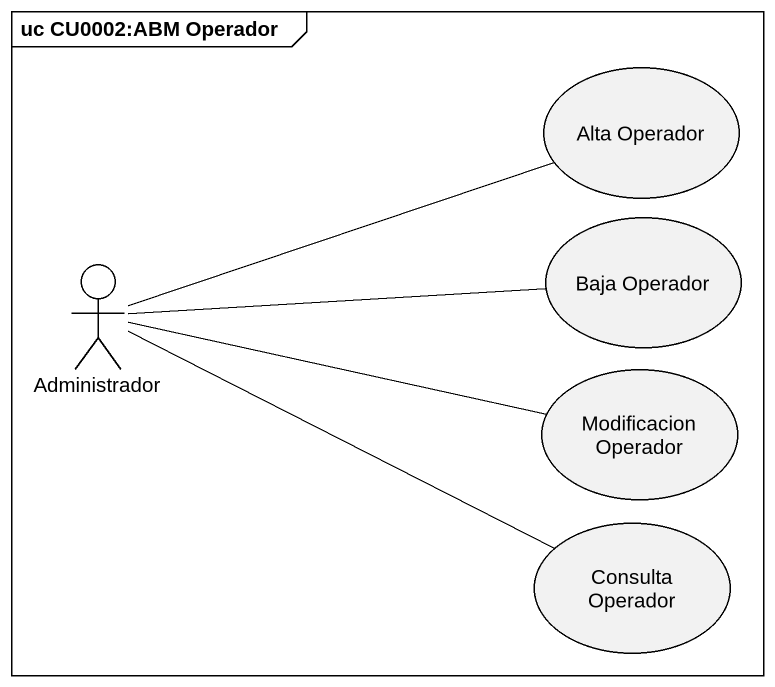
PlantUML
@startuml
mainframe uc CU0002:ABM Operador
usecase "Alta Operador" as Alta_Operador
actor Administrador
usecase "Baja Operador" as Baja_Operador
usecase "Modificacion Operador" as Modificacion_Operador
usecase "Consulta Operador" as Consulta_Operador
Administrador -right- Alta_Operador
Administrador -right- Baja_Operador
Administrador -right- Modificacion_Operador
Administrador -right- Consulta_Operador
@enduml
